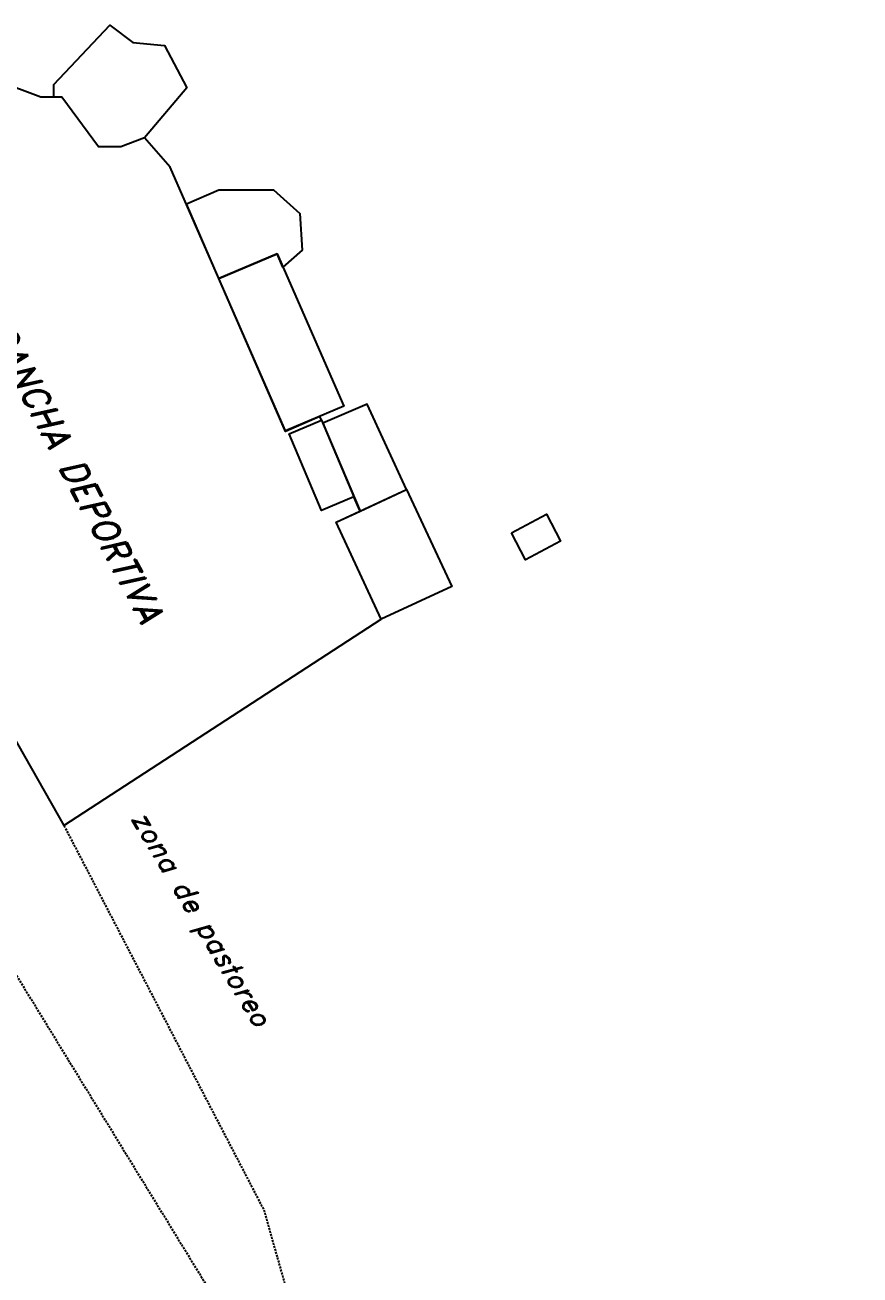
# Model space of a CAD drawing. Header units: metres. Extents: x 759886 to 760765, y 8424917 to 8425860.
# Drawn here: x 760518.6 to 760619.8, y 8425671.6 to 8425823.1 of the extents above; entities that cross this region are included whole.
import ezdxf
from ezdxf.enums import TextEntityAlignment as Align

# ---------------------------------------------------------------- set-up
doc = ezdxf.new("R2010")
doc.units = ezdxf.units.M
doc.linetypes.add('HIDDEN', pattern=[0.375, 0.25, -0.125])
doc.layers.add('Capa1', color=7, linetype='HIDDEN')
doc.layers.add('NOMBRE', color=40, linetype='Continuous')
doc.styles.add('ambiente', font='romand.shx', dxfattribs={"oblique": 15})

msp = doc.modelspace()

# ---------------------------------------------------------------- linework, layer by layer
at = {"flags": 128}
for points in [[(760533.10865, 8425809.39838), (760530.25899, 8425808.26805), (760527.54503, 8425808.26805), (760523.11223, 8425814.32663), (760522.12867, 8425814.32663), (760522.12867, 8425815.83197), (760528.91392, 8425823.05315), (760531.71452, 8425820.93996), (760535.53944, 8425820.55396), (760538.22607, 8425815.43896)], [(760487.62282, 8425791.54466), (760508.35455, 8425755.11945), (760515.80597, 8425742.02747), (760514.628, 8425741.35702), (760523.35627, 8425726.02163), (760561.78904, 8425751.04152), (760556.3322, 8425762.79574), (760559.22691, 8425764.1396), (760558.49474, 8425765.86855), (760554.56306, 8425764.20358), (760550.62759, 8425773.49687), (760554.55927, 8425775.16184), (760554.36417, 8425775.62327), (760550.20341, 8425773.80875), (760542.12808, 8425792.3258), (760536.24169, 8425805.82356), (760533.10865, 8425809.39838), (760530.25899, 8425808.26805), (760527.54503, 8425808.26805), (760523.11223, 8425814.32663), (760520.53397, 8425814.32663), (760515.24174, 8425816.2708)], [(760542.12808, 8425792.3258), (760538.18241, 8425801.37339), (760542.11627, 8425803.08896), (760548.73967, 8425803.08896), (760551.92068, 8425800.22123), (760552.21659, 8425795.74753), (760549.88731, 8425793.72389), (760549.19412, 8425795.31342)], [(760564.8765, 8425766.76239), (760560.07953, 8425777.09525), (760554.70444, 8425774.81903), (760559.22691, 8425764.1396)]]:
    msp.add_lwpolyline(points, close=True, dxfattribs=at)
for points in [[(760542.12808, 8425792.3258), (760549.19412, 8425795.31342), (760557.24908, 8425776.84305), (760550.18305, 8425773.85543)], [(760550.62759, 8425773.49687), (760554.55927, 8425775.16184), (760558.49474, 8425765.86855), (760554.56306, 8425764.20358)], [(760556.3322, 8425762.79574), (760564.8765, 8425766.76239), (760570.33334, 8425755.00816), (760561.78904, 8425751.04152)], [(760577.58763, 8425761.49939), (760581.8326, 8425763.76381), (760583.53099, 8425760.50062), (760579.28602, 8425758.2362)]]:
    msp.add_lwpolyline(points, close=True)
at = {"layer": 'Capa1', "flags": 128}
for points in [[(760523.35627, 8425726.02163), (760547.57896, 8425679.42992), (760566.50025, 8425612.28041), (760592.04638, 8425530.17035), (760599.95287, 8425448.81385), (760619.80205, 8425377.80524)], [(760514.86716, 8425712.32949), (760544.7863, 8425663.53115), (760559.78822, 8425610.29103), (760585.14877, 8425528.77749), (760593.04533, 8425447.52313), (760613.06048, 8425375.92076)]]:
    msp.add_lwpolyline(points, dxfattribs=at)

# ---------------------------------------------------------------- texts
at = {"layer": 'NOMBRE', "style": 'ambiente', "oblique": 15, "text_generation_flag": 6}
for s, height, rotation, p in [('CANCHA DEPORTIVA ', 3.0375, 117.747638, (760525.27831, 8425767.86334)), ('zona de pastoreo', 2.43, 120.6390711, (760540.03371, 8425714.79123))]:
    msp.add_text(s, height=height, rotation=rotation, dxfattribs=at).set_placement(p, align=Align.MIDDLE_CENTER)

doc.saveas('drawing.dxf')
